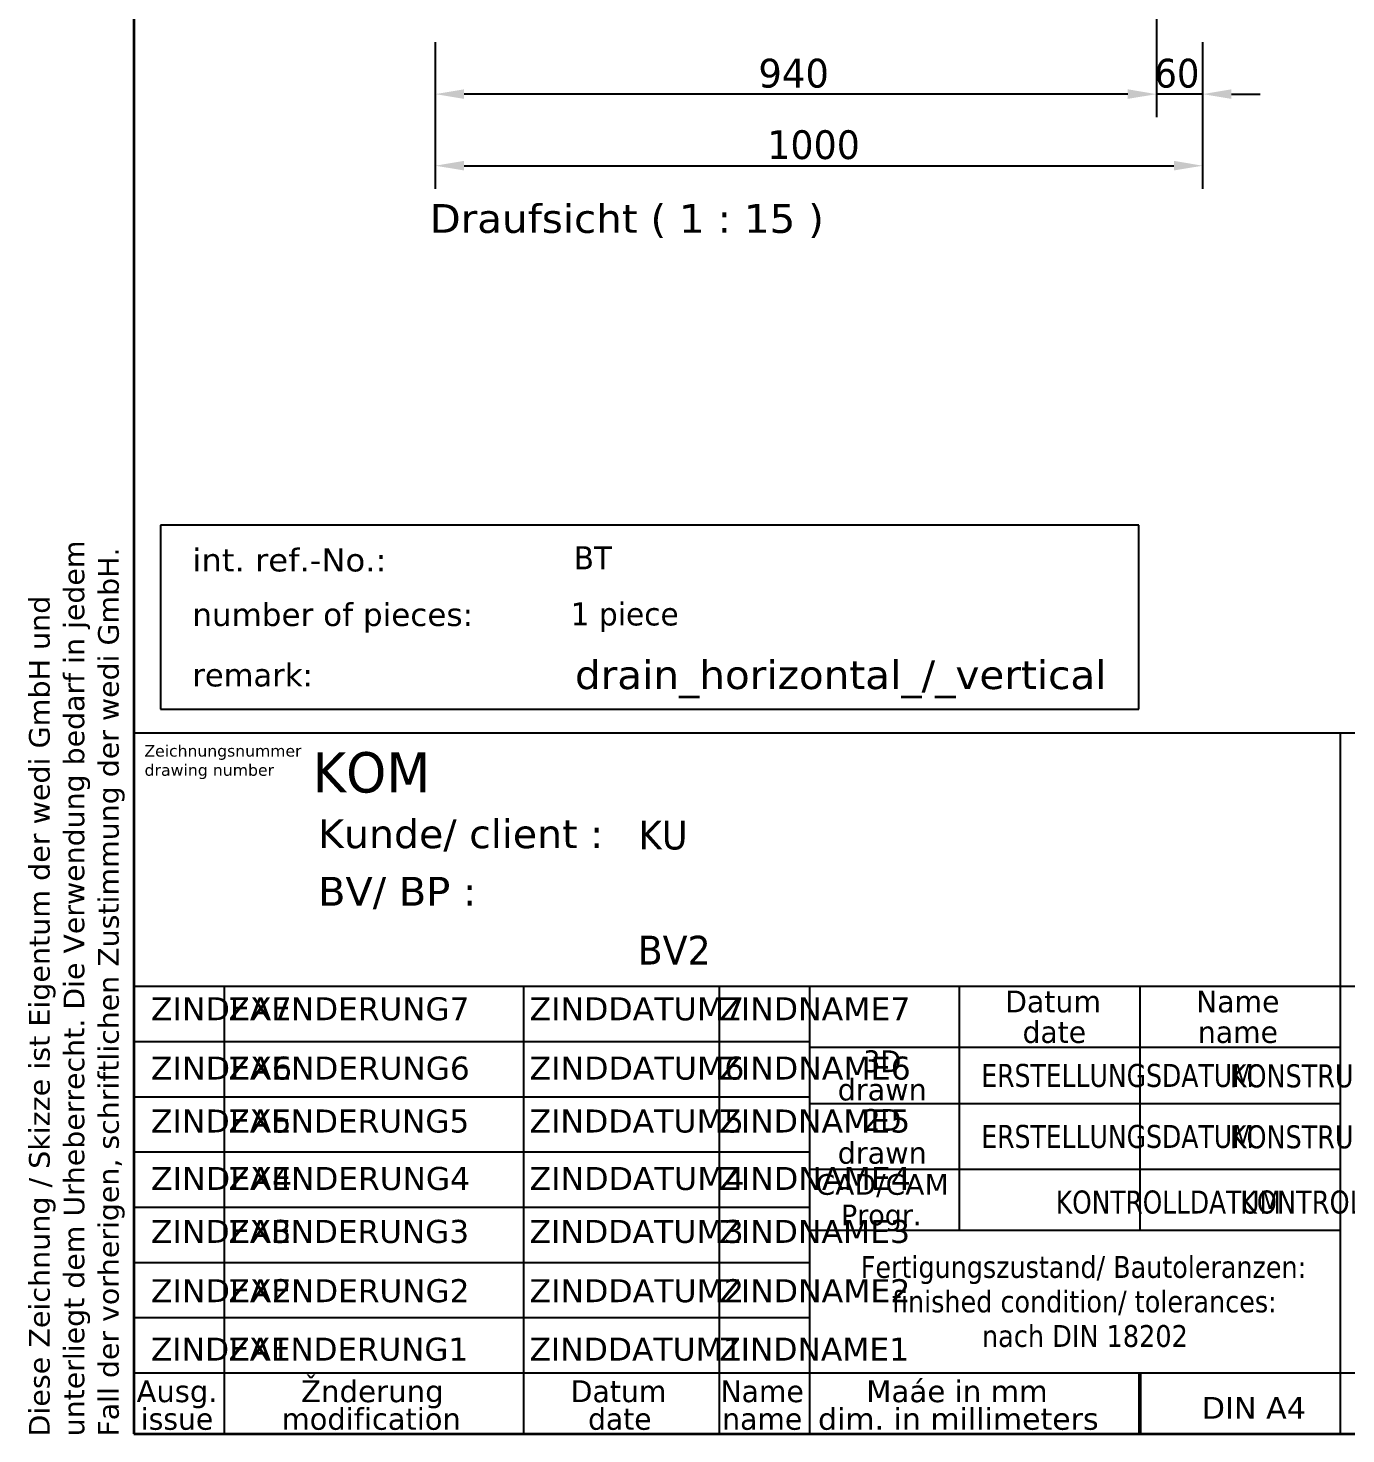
# Model space of a CAD drawing. Header units: millimetres. Extents: x 102 to 3000, y 150 to 4305.
# Drawn here: x 102 to 1819, y 150 to 1982 of the extents above; entities that cross this region are included whole.
import ezdxf
from ezdxf.enums import TextEntityAlignment as Align

# ---------------------------------------------------------------- set-up
doc = ezdxf.new("R2010")
doc.units = ezdxf.units.MM
doc.header["$LTSCALE"] = 5
doc.header["$PDMODE"] = 2
doc.header["$PDSIZE"] = 1
doc.linetypes.add('AUSGEZOGEN', pattern=[0])
for name, color, linetype in [('AM_BOR', 7, 'Continuous'), ('Bemaßung (ISO)', 7, 'Continuous'), ('Rahmen (ISO)', 7, 'Continuous'), ('Skizziergeometrie (ISO)', 7, 'Continuous'), ('Symbol (ISO)', 7, 'Continuous'), ('Titel (ISO)', 7, 'Continuous')]:
    doc.layers.add(name, color=color, linetype=linetype)
doc.styles.add('Verdana', font='verdana.ttf')

# ---------------------------------------------------------------- blocks, each defined once
blk = doc.blocks.new('AnonymMegaMac_nNn05')
at = {"layer": 'Bemaßung (ISO)', "linetype": 'AUSGEZOGEN', "lineweight": 25}
for points in [[(1535.1, 1902.7), (1535.1, 1890.2), (1572.6, 1896.4)], [(1670.3, 1902.7), (1670.3, 1890.2), (1632.8, 1896.4)]]:
    blk.add_hatch(color=7, dxfattribs=at).paths.add_polyline_path(points, flags=0)
at = {"layer": 'Bemaßung (ISO)', "color": 7, "linetype": 'AUSGEZOGEN', "lineweight": 25}
for p, q in [((1572.6, 2164), (1572.6, 1866.4)), ((1632.8, 1964), (1632.8, 1866.4)), ((1535.1, 1896.4), (1497.6, 1896.4)), ((1632.8, 1896.4), (1572.6, 1896.4)), ((1670.3, 1896.4), (1707.8, 1896.4))]:
    blk.add_line(p, q, dxfattribs=at)
at = {"layer": 'Defpoints', "color": 7, "linetype": 'AUSGEZOGEN', "lineweight": 18}
for p in [(1572.6, 2224), (1632.8, 2024), (1572.6, 1896.4)]:
    blk.add_point(p, dxfattribs=at)
at = {"layer": 'Bemaßung (ISO)', "color": 7, "linetype": 'AUSGEZOGEN', "lineweight": 25, "style": 'Verdana', "width": 0.895309}
blk.add_text('60', height=37.5, dxfattribs=at).set_placement((1569.9, 1905), (1628.6, 1905), align=Align.FIT)
blk = doc.blocks.new('AnonymMegaMac_nNn06')
at = {"layer": 'Bemaßung (ISO)', "linetype": 'AUSGEZOGEN', "lineweight": 25}
for points in [[(670.3, 1902.7), (670.3, 1890.2), (632.8, 1896.4)], [(1535.1, 1902.7), (1535.1, 1890.2), (1572.6, 1896.4)]]:
    blk.add_hatch(color=7, dxfattribs=at).paths.add_polyline_path(points, flags=0)
at = {"layer": 'Bemaßung (ISO)', "color": 7, "linetype": 'AUSGEZOGEN', "lineweight": 25}
for p, q in [((1572.6, 2164), (1572.6, 1866.4)), ((632.8, 1964), (632.8, 1866.4)), ((1535.1, 1896.4), (670.3, 1896.4))]:
    blk.add_line(p, q, dxfattribs=at)
at = {"layer": 'Defpoints', "color": 7, "linetype": 'AUSGEZOGEN', "lineweight": 18}
for p in [(1572.6, 2224), (632.8, 2024), (632.8, 1896.4)]:
    blk.add_point(p, dxfattribs=at)
at = {"layer": 'Bemaßung (ISO)', "color": 7, "linetype": 'AUSGEZOGEN', "lineweight": 25, "style": 'Verdana', "width": 0.936308}
blk.add_text('940', height=37.5, dxfattribs=at).set_placement((1053.8, 1905), (1145.8, 1905), align=Align.FIT)
blk = doc.blocks.new('AnonymMegaMac_nNn07')
at = {"layer": 'Bemaßung (ISO)', "linetype": 'AUSGEZOGEN', "lineweight": 25}
for points in [[(670.3, 1809.4), (670.3, 1796.9), (632.8, 1803.1)], [(1595.3, 1809.4), (1595.3, 1796.9), (1632.8, 1803.1)]]:
    blk.add_hatch(color=7, dxfattribs=at).paths.add_polyline_path(points, flags=0)
at = {"layer": 'Bemaßung (ISO)', "color": 7, "linetype": 'AUSGEZOGEN', "lineweight": 25}
for p, q in [((632.8, 1964), (632.8, 1773.1)), ((1632.8, 1964), (1632.8, 1773.1)), ((670.3, 1803.1), (1595.3, 1803.1))]:
    blk.add_line(p, q, dxfattribs=at)
at = {"layer": 'Defpoints', "color": 7, "linetype": 'AUSGEZOGEN', "lineweight": 18}
for p in [(632.8, 2024), (1632.8, 2024), (1632.8, 1803.1)]:
    blk.add_point(p, dxfattribs=at)
at = {"layer": 'Bemaßung (ISO)', "color": 7, "linetype": 'AUSGEZOGEN', "lineweight": 25, "style": 'Verdana', "width": 0.920481}
blk.add_text('1000', height=37.5, dxfattribs=at).set_placement((1065.4, 1811.8), (1186.1, 1811.8), align=Align.FIT)

msp = doc.modelspace()

# ---------------------------------------------------------------- linework, layer by layer
at = {"layer": 'AM_BOR', "color": 7, "linetype": 'AUSGEZOGEN', "lineweight": 25}
for p, q in [((3000, 1063.5), (240, 1063.5)), ((240, 1063.5), (240, 150)), ((1812, 1063.5), (1812, 150)), ((240, 733.5), (3000, 733.5)), ((357.8, 733.5), (357.8, 150)), ((747.8, 733.5), (747.8, 150)), ((1002.8, 733.5), (1002.8, 150)), ((1120.5, 733.5), (1120.5, 445.5)), ((1315.5, 733.5), (1315.5, 415.5)), ((1551, 733.5), (1551, 415.5)), ((240, 661.5), (1120.5, 661.5)), ((1120.5, 654), (1812, 654)), ((240, 589.5), (1120.5, 589.5)), ((1120.5, 580.5), (1812, 580.5)), ((240, 517.5), (1120.5, 517.5)), ((1120.5, 495), (1812, 495)), ((240, 445.5), (1120.5, 445.5)), ((1120.5, 445.5), (1120.5, 150)), ((1120.5, 415.5), (1812, 415.5)), ((240, 373.5), (1120.5, 373.5)), ((240, 301.5), (1120.5, 301.5)), ((240, 229.5), (3000, 229.5)), ((240, 150), (3000, 150))]:
    msp.add_line(p, q, dxfattribs=at)
at = {"layer": 'Rahmen (ISO)', "color": 7, "linetype": 'AUSGEZOGEN', "lineweight": 35}
for p, q in [((240, 4305), (240, 150)), ((240, 150), (3000, 150))]:
    msp.add_line(p, q, dxfattribs=at)
at = {"layer": 'Skizziergeometrie (ISO)', "color": 7, "linetype": 'AUSGEZOGEN', "lineweight": 25}
for p, q in [((1549.8, 1334.7), (274.8, 1334.7)), ((274.8, 1334.7), (274.8, 1094.7)), ((1549.8, 1094.7), (1549.8, 1334.7)), ((274.8, 1094.7), (1549.8, 1094.7))]:
    msp.add_line(p, q, dxfattribs=at)
at = {"layer": 'Titel (ISO)', "color": 7, "linetype": 'AUSGEZOGEN', "lineweight": 50}
msp.add_line((1551, 229.5), (1551, 150), dxfattribs=at)

# ---------------------------------------------------------------- block references
for name in ['AnonymMegaMac_nNn06', 'AnonymMegaMac_nNn05', 'AnonymMegaMac_nNn07']:
    msp.add_blockref(name, (0, 0))

# ---------------------------------------------------------------- texts
at = {"layer": 'AM_BOR', "color": 7, "linetype": 'AUSGEZOGEN', "lineweight": 25, "style": 'Verdana'}
for s, height, width, p, p2 in [('KOM', 52.5, 0.91484, (472.9, 986.1), (626.4, 986.1)), ('Kunde/ client :', 37.5, 0.964029, (480, 913.5), (851.9, 913.5)), ('KU', 37.5, 0.8683, (897.8, 911.8), (961.6, 911.8)), ('BV/ BP :', 37.5, 0.937638, (480, 838.5), (686.4, 838.5)), ('BV2', 37.5, 0.919115, (896.6, 761.8), (991.6, 761.8)), ('Datum', 28.5, 0.945404, (1375.4, 699.4), (1500.3, 699.4)), ('Name', 28.5, 0.949888, (1624.3, 699.4), (1732.9, 699.4)), ('date', 28.5, 0.954008, (1398.1, 659.6), (1480.9, 659.6)), ('name', 28.5, 0.950415, (1626.6, 659.6), (1730.9, 659.6)), ('3D', 28.5, 0.900155, (1190.4, 621.4), (1240, 621.4)), ('ERSTELLUNGSDATUM', 30, 0.785766, (1344.3, 602.2), (1699.4, 602.2)), ('KONSTRUKTEUR', 30, 0.790703, (1668.2, 601.7), (1939.6, 601.7)), ('drawn', 28.5, 0.954982, (1157.2, 584.6), (1273.3, 584.6)), ('2D', 28.5, 0.902225, (1190.4, 544.9), (1240.1, 544.9)), ('ERSTELLUNGSDATUM', 30, 0.785766, (1344.3, 522.7), (1699.4, 522.7)), ('KONSTRUKTEUR', 30, 0.790703, (1668.2, 522.2), (1939.6, 522.2)), ('drawn', 28.5, 0.954982, (1157.2, 502.1), (1273.3, 502.1)), ('CAD/CAM', 27, 0.968232, (1128.3, 461.6), (1301.9, 461.6)), ('KONTROLLDATUM', 30, 0.782578, (1441.5, 437.2), (1734.7, 437.2)), ('KONTROLLIERT_VON', 30, 0.785261, (1681.5, 437.2), (2026.7, 437.2)), ('Progr.', 27, 0.927533, (1161.4, 421.9), (1266.4, 421.9)), ('Fertigungszustand/ Bautoleranzen:', 28.5, 0.837212, (1187.3, 353.3), (1767.7, 353.3)), ('finished condition/ tolerances:', 28.5, 0.838734, (1227.9, 308.3), (1729.3, 308.3)), ('nach DIN 18202', 28.5, 0.833957, (1345.2, 263.3), (1613.5, 263.3)), ('Žnderung', 28.5, 0.978567, (457.7, 191.3), (643.8, 191.3)), ('Maáe in mm', 28.5, 0.973468, (1194.4, 191.3), (1430.8, 191.3)), ('Ausg.', 28.5, 0.951841, (243.5, 191.3), (348.9, 191.3)), ('Datum', 28.5, 0.945404, (809.2, 191.3), (934, 191.3)), ('Name', 28.5, 0.949888, (1004.5, 191.3), (1113, 191.3)), ('issue', 28.5, 0.947128, (249, 155.3), (343.4, 155.3)), ('modification', 28.5, 0.971191, (432.5, 155.3), (666, 155.3)), ('date', 28.5, 0.954008, (831.9, 155.3), (914.6, 155.3)), ('dim. in millimeters', 28.5, 0.990042, (1131.6, 155.3), (1497.2, 155.3)), ('DIN A4', 28.5, 0.95971, (1631.6, 169.6), (1767.4, 169.6)), ('name', 28.5, 0.950415, (1006.7, 155.3), (1111, 155.3))]:
    msp.add_text(s, height=height, dxfattribs=dict(at, width=width)).set_placement(p, p2, align=Align.FIT)
at = {"layer": 'Rahmen (ISO)', "color": 7, "linetype": 'AUSGEZOGEN', "lineweight": 35, "style": 'Verdana'}
for s, width, p, p2 in [('unterliegt dem Urheberrecht. Die Verwendung bedarf in jedem', 0.994527, (175.3, 146.8), (175.3, 1314.5)), ('Fall der vorherigen, schriftlichen Zustimmung der wedi GmbH.', 0.992968, (220.3, 146.4), (220.3, 1305.4)), ('Diese Zeichnung / Skizze ist Eigentum der wedi GmbH und', 0.993686, (130.3, 146.4), (130.3, 1242.6))]:
    msp.add_text(s, height=27, rotation=90, dxfattribs=dict(at, width=width)).set_placement(p, p2, align=Align.FIT)
at = {"layer": 'Symbol (ISO)', "color": 7, "linetype": 'AUSGEZOGEN', "lineweight": 25, "style": 'Verdana'}
for s, height, width, p, p2 in [('Draufsicht ( 1 : 15 )', 37.5, 0.981657, (625.4, 1715.6), (1139.2, 1715.6)), ('int. ref.-No.:', 30, 0.960109, (316.3, 1274.2), (569, 1274.2)), ('BT', 30, 0.92514, (813.3, 1277), (862.9, 1277)), ('number of pieces:', 30, 0.97164, (316.1, 1203.1), (682, 1203.1)), ('1 piece', 30, 0.948645, (809.2, 1203.8), (950, 1203.8)), ('remark:', 30, 0.93636, (316.1, 1124.3), (473.2, 1124.3)), ('drain_horizontal_/_vertical', 37.5, 0.989339, (814.8, 1120.9), (1507.4, 1120.9))]:
    msp.add_text(s, height=height, dxfattribs=dict(at, width=width)).set_placement(p, p2, align=Align.FIT)
at = {"layer": 'Titel (ISO)', "color": 7, "linetype": 'AUSGEZOGEN', "lineweight": 50, "style": 'Verdana'}
for s, height, width, p, p2 in [('Zeichnungsnummer', 15, 0.994172, (253.7, 1032.8), (458.4, 1032.8)), ('drawing number', 15, 0.993995, (253.9, 1007.8), (422.7, 1007.8)), ('ZINDEX7', 30, 0.972672, (262.1, 689.1), (445.7, 689.1)), ('ZAENDERUNG7', 30, 0.983833, (363.3, 689.1), (677.3, 689.1)), ('ZINDDATUM7', 30, 0.981883, (755.5, 689.1), (1035.2, 689.1)), ('ZINDNAME7', 30, 0.979717, (1002.8, 689.1), (1252, 689.1)), ('ZINDEX6', 30, 0.974579, (262.1, 611.8), (446.1, 611.8)), ('ZAENDERUNG6', 30, 0.984961, (363.3, 611.8), (677.7, 611.8)), ('ZINDDATUM6', 30, 0.983147, (755.5, 611.8), (1035.6, 611.8)), ('ZINDNAME6', 30, 0.981132, (1002.8, 611.8), (1252.4, 611.8)), ('ZINDEX5', 30, 0.971084, (262.1, 542.8), (445.4, 542.8)), ('ZAENDERUNG5', 30, 0.982893, (363.3, 542.8), (677, 542.8)), ('ZINDDATUM5', 30, 0.98083, (755.5, 542.8), (1034.9, 542.8)), ('ZINDNAME5', 30, 0.978538, (1002.8, 542.8), (1251.7, 542.8)), ('ZINDEX4', 30, 0.976009, (262.1, 467.9), (446.3, 467.9)), ('ZAENDERUNG4', 30, 0.985807, (363.3, 467.9), (677.9, 467.9)), ('ZINDDATUM4', 30, 0.984095, (755.5, 467.9), (1035.8, 467.9)), ('ZINDNAME4', 30, 0.982193, (1002.8, 467.9), (1252.6, 467.9)), ('ZINDEX3', 30, 0.97013, (262.1, 398.9), (445.2, 398.9)), ('ZAENDERUNG3', 30, 0.982329, (363.3, 398.9), (676.8, 398.9)), ('ZINDDATUM3', 30, 0.980198, (755.5, 398.9), (1034.7, 398.9)), ('ZINDNAME3', 30, 0.97783, (1002.8, 398.9), (1251.5, 398.9)), ('ZINDEX2', 30, 0.972355, (262.1, 321.6), (445.7, 321.6)), ('ZAENDERUNG2', 30, 0.983645, (363.3, 321.6), (677.3, 321.6)), ('ZINDDATUM2', 30, 0.981673, (755.5, 321.6), (1035.1, 321.6)), ('ZINDNAME2', 30, 0.979481, (1002.8, 321.6), (1251.9, 321.6)), ('ZINDEX1', 30, 0.963298, (262.1, 245.4), (443.9, 245.4)), ('ZAENDERUNG1', 30, 0.978287, (363.3, 245.4), (675.5, 245.4)), ('ZINDDATUM1', 30, 0.975669, (755.5, 245.4), (1033.4, 245.4)), ('ZINDNAME1', 30, 0.972759, (1002.8, 245.4), (1250.2, 245.4))]:
    msp.add_text(s, height=height, dxfattribs=dict(at, width=width)).set_placement(p, p2, align=Align.FIT)

doc.saveas('drawing.dxf')
